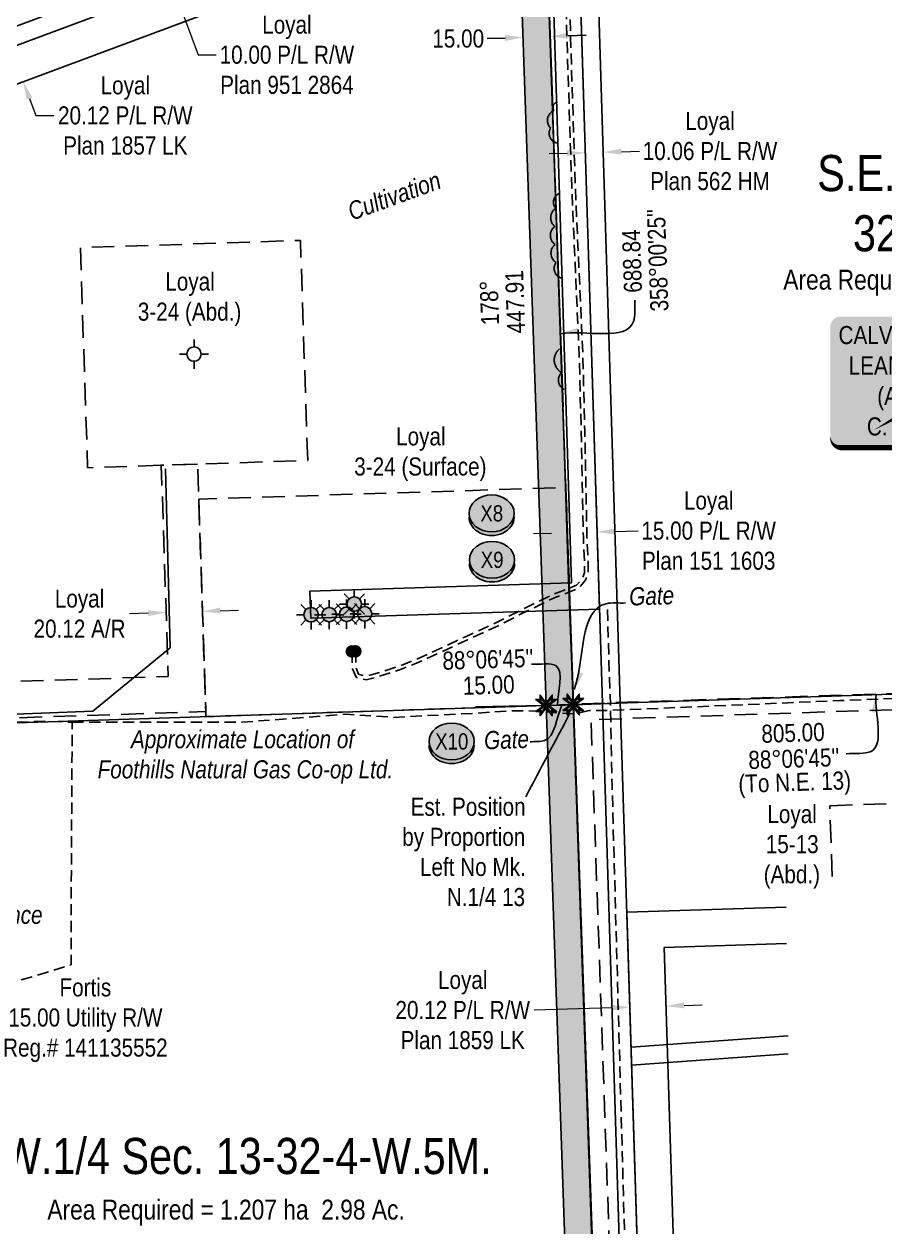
# Model space of a CAD drawing. Extents: x 675835 to 685285, y 5733153 to 5738077.
# Drawn here: x 676491 to 676968, y 5736199 to 5736865 of the extents above; entities that cross this region are included whole.
import ezdxf
from ezdxf.enums import TextEntityAlignment as Align

# ---------------------------------------------------------------- set-up
doc = ezdxf.new("R2010")
doc.units = 0
doc.header["$LTSCALE"] = 5
doc.header["$PDMODE"] = 34
doc.header["$PDSIZE"] = 0.03
for name, pattern in [('0', [1, 1, 0]), ('foc-ACCESSROAD', [3.75, 2.5, -1.25]), ('foc-FLOWLINE', [3.75, 2.5, -1.25]), ('foc-QUARTERLINE', [33, 25, -3, 2, -3]), ('UG_PIPE', [1.875, 1.25, -0.625])]:
    doc.linetypes.add(name, pattern=pattern)
doc.layers.get('Defpoints').update_dxf_attribs({"color": 9})
for name, color, linetype in [('AS-FENCE', 48, 'foc-FENCE'), ('AS-OWNER', 7, 'Continuous'), ('AS-PIPE-UG', 44, 'UG_PIPE'), ('AS-PIPE-UG-T', 44, 'Continuous'), ('AS-POWER', 104, 'foc-POWER'), ('AS-RESIDENCE', 14, 'Continuous'), ('AS-SYMBOL', 7, 'Continuous'), ('C-AR', 13, 'foc-ACCESSROAD'), ('C-RW', 13, 'Continuous'), ('C-SYMBOL', 7, 'Continuous'), ('C-WS', 13, 'foc-ACCESSROAD'), ('C-WS-S', 8, 'Continuous'), ('F-EZE', 190, 'foc-FLOWLINE'), ('F-WS-S', 8, 'Continuous'), ('L-AREAREQUIRED', 7, 'Continuous'), ('L-BD', 7, 'Continuous'), ('L-BD1', 253, 'Continuous'), ('L-MON', 1, 'Continuous'), ('L-MON-T', 1, 'Continuous'), ('L-SEC', 7, 'Continuous'), ('L-SECQ', 8, 'foc-QUARTERLINE'), ('P-CROSSINGS', 250, 'Continuous'), ('P-PROPOSED', 10, 'Continuous'), ('P-PROPOSED-H', 21, 'Continuous'), ('P-TXT', 4, 'Continuous'), ('T-BUSH', 110, '0')]:
    doc.layers.add(name, color=color, linetype=linetype)
for name, color, linetype, lineweight in [('AS-GENERAL', 48, 'Continuous', 18), ('C-AR-T', 13, 'Continuous', 9), ('C-RW-T', 13, 'Continuous', 9), ('C-WS-T', 13, 'Continuous', 9), ('F-EZE-T', 190, 'Continuous', 9), ('T-TEXT', 48, 'Continuous', 18)]:
    doc.layers.add(name, color=color, linetype=linetype, lineweight=lineweight)
doc.styles.add('100L', font='ARIALN.TTF', dxfattribs={"height": 11})
doc.styles.add('175L', font='ARIALN.TTF', dxfattribs={"height": 20})
doc.styles.add('80', font='ARIALN.TTF', dxfattribs={"height": 10})
doc.styles.add('80CG', font='ARIALN.TTF', dxfattribs={"height": 10})
doc.styles.add('80L', font='ARIALN.TTF', dxfattribs={"height": 10})
doc.styles.add('80LS', font='ARIALNI.TTF', dxfattribs={"height": 10})
doc.styles.add('Crossing', font='ARIALN.TTF', dxfattribs={"height": 10})
doc.styles.add('foc-LtypeFont', font='ARIALN.TTF', dxfattribs={"height": 7.35})
doc.linetypes.add('foc-FENCE', pattern='A,10,-1,["X",foc-LtypeFont,S=0.2,R=0,X=-0.625,Y=-0.75],-1.24', length=12.24)
doc.linetypes.add('foc-POWER', pattern='A,6,-1,["P",foc-LtypeFont,S=0.2,R=0,X=-0.625,Y=-0.75],-1.24,4', length=12.24)
doc.dimstyles.new('Compass 5 000', dxfattribs={"dimscale": 5, "dimtxt": 9, "dimasz": 2, "dimexe": 0.2, "dimexo": 0.0625, "dimgap": 0.5, "dimtad": 0, "dimtih": 1, "dimtoh": 1, "dimzin": 0, "dimdsep": 46, "dimtxsty": '80CG', "dimcen": 0.1, "dimse1": 1, "dimse2": 1, "dimclrd": 256, "dimclrt": 256, "dimaunit": 1, "dimadec": 4, "dimazin": 0, "dimtfac": 0.06, "dimtofl": 0, "dimtmove": 0, "dimatfit": 1, "dimfxl": 0.2, "dimtolj": 1, "dimtzin": 0, "dimlwd": -1, "dimarcsym": 0})

# ---------------------------------------------------------------- blocks, each defined once
blk = doc.blocks.new('*D441')
at = {"layer": 'C-RW-T', "transparency": 16777216}
for p, q in [((676791.78, 5736793.09), (676781.78, 5736792.78)), ((676821.82, 5736794.02), (676831.81, 5736794.33))]:
    blk.add_line(p, q, dxfattribs=at)
for points in [[(676791.73, 5736794.76), (676791.83, 5736791.43), (676801.77, 5736793.4)], [(676821.77, 5736795.68), (676821.87, 5736792.35), (676811.82, 5736793.71)]]:
    blk.add_solid(points, dxfattribs=at)
at = {"layer": 'Defpoints', "color": 0, "transparency": 16777216}
for p in [(676811.82, 5736793.71), (676802.33, 5736775.19), (676812.38, 5736775.5)]:
    blk.add_point(p, dxfattribs=at)
at = {"layer": 'C-RW-T', "transparency": 16777216, "insert": (676870.9, 5736794.33), "char_height": 10, "attachment_point": 5, "style": '80CG'}
blk.add_mtext('\\A1;Loyal\\P10.06 P/L R/W\\PPlan 562 HM', dxfattribs=at)
blk = doc.blocks.new('*D456')
at = {"layer": 'C-RW-T', "transparency": 16777216}
for p, q in [((676816.54, 5736320.01), (676773.55, 5736318.66)), ((676856.63, 5736321.27), (676866.63, 5736321.58))]:
    blk.add_line(p, q, dxfattribs=at)
for points in [[(676816.49, 5736321.68), (676816.59, 5736318.34), (676826.54, 5736320.32)], [(676856.58, 5736322.93), (676856.68, 5736319.6), (676846.64, 5736320.95)]]:
    blk.add_solid(points, dxfattribs=at)
at = {"layer": 'Defpoints', "color": 0, "transparency": 16777216}
for p in [(676826.54, 5736320.32), (676829.16, 5736236.81), (676849.26, 5736237.44)]:
    blk.add_point(p, dxfattribs=at)
at = {"layer": 'C-RW-T', "transparency": 16777216, "insert": (676734.01, 5736318.66), "char_height": 10, "attachment_point": 5, "style": '80CG'}
blk.add_mtext('\\A1;Loyal\\P20.12 P/L R/W\\PPlan 1859 LK', dxfattribs=at)
blk = doc.blocks.new('*D477')
at = {"layer": 'C-RW-T', "transparency": 16777216}
for p, q in [((676783.25, 5736582.63), (676773.26, 5736582.32)), ((676818.23, 5736583.72), (676831.07, 5736584.12))]:
    blk.add_line(p, q, dxfattribs=at)
for points in [[(676818.18, 5736585.39), (676818.29, 5736582.05), (676808.24, 5736583.41)], [(676783.2, 5736584.3), (676783.3, 5736580.97), (676793.25, 5736582.94)]]:
    blk.add_solid(points, dxfattribs=at)
at = {"layer": 'Defpoints', "color": 0, "transparency": 16777216}
for p in [(676791.85, 5736627.75), (676806.85, 5736628.22), (676808.24, 5736583.41)]:
    blk.add_point(p, dxfattribs=at)
at = {"layer": 'C-RW-T', "transparency": 16777216, "insert": (676870.16, 5736584.12), "char_height": 10, "attachment_point": 5, "style": '80CG'}
blk.add_mtext('\\A1;Loyal\\P15.00 P/L R/W\\PPlan 151 1603', dxfattribs=at)
blk = doc.blocks.new('*U443')
h = blk.add_hatch(color=59)
edge = h.paths.add_edge_path()
edge.add_line((-66.5, -37), (66.5, -37))
edge.add_arc((66.5, -31), 6, 270, 360)
edge.add_line((72.5, -31), (72.5, 29.5))
edge.add_arc((66.5, 29.5), 6, 0, 90)
edge.add_line((66.5, 35.5), (-66.5, 35.5))
edge.add_arc((-66.5, 29.5), 6, 90, 180)
edge.add_line((-72.5, 29.5), (-72.5, -31))
edge.add_arc((-66.5, -31), 6, 180, 270)
at = {"color": 1, "flags": 128}
blk.add_lwpolyline([(-66.5, -37, 3, 3, 0), (66.5, -37, 3, 3, 0.414214), (72.5, -31, 3, 3, 0), (72.5, 29.5, 3, 0, 0.414214), (66.5, 35.5, 0, 0, 0), (-66.5, 35.5, 0, 0, 0.414214), (-72.5, 29.5, 0, 0, 0), (-72.5, -31, 0, 3, 0.414214)], format="xyseb", close=True, dxfattribs=at)
blk.add_lwpolyline([(-48.38, -27.31, 0, 7.5, 0), (0, 0, 0, 0, 0)], format="xyseb", dxfattribs=at)
at = {"color": 1, "style": '80'}
blk.add_attdef('ENTER_TEXT_001', (-35.99, -5), '', height=10, dxfattribs=at)
blk = doc.blocks.new('*D558')
at = {"layer": 'C-RW-T', "transparency": 16777216}
for p, q in [((676566.63, 5736903.92), (676563.14, 5736913.29)), ((676577.11, 5736875.81), (676587.6, 5736847.65)), ((676587.6, 5736847.65), (676597.6, 5736847.65))]:
    blk.add_line(p, q, dxfattribs=at)
for points in [[(676568.19, 5736904.5), (676565.07, 5736903.34), (676570.12, 5736894.55)], [(676578.67, 5736876.39), (676575.54, 5736875.23), (676573.61, 5736885.18)]]:
    blk.add_solid(points, dxfattribs=at)
at = {"layer": 'Defpoints', "color": 0, "transparency": 16777216}
for p in [(676573.61, 5736885.18), (676532.3, 5736880.46), (676535.79, 5736871.09)]:
    blk.add_point(p, dxfattribs=at)
at = {"layer": 'C-RW-T', "transparency": 16777216, "insert": (676636.69, 5736847.65), "char_height": 10, "attachment_point": 5, "style": '80CG'}
blk.add_mtext('\\A1;Loyal\\P10.00 P/L R/W\\PPlan 951 2864', dxfattribs=at)
blk = doc.blocks.new('*D559')
at = {"layer": 'C-RW-T', "transparency": 16777216}
for p, q in [((676480.12, 5736861.09), (676476.63, 5736870.46)), ((676494.18, 5736823.42), (676497.67, 5736814.05)), ((676497.67, 5736814.05), (676507.67, 5736814.05))]:
    blk.add_line(p, q, dxfattribs=at)
for points in [[(676481.68, 5736861.68), (676478.56, 5736860.51), (676483.62, 5736851.73)], [(676495.74, 5736824), (676492.62, 5736822.84), (676490.68, 5736832.79)]]:
    blk.add_solid(points, dxfattribs=at)
at = {"layer": 'Defpoints', "color": 0, "transparency": 16777216}
for p in [(676452.3, 5736840.04), (676490.68, 5736832.79), (676459.36, 5736821.11)]:
    blk.add_point(p, dxfattribs=at)
at = {"layer": 'C-RW-T', "transparency": 16777216, "insert": (676547.21, 5736814.05), "char_height": 10, "attachment_point": 5, "style": '80CG'}
blk.add_mtext('\\A1;Loyal\\P20.12 P/L R/W\\PPlan 1857 LK', dxfattribs=at)
blk = doc.blocks.new('*D573')
at = {"layer": 'C-AR-T', "transparency": 16777216}
for p, q in [((676559.84, 5736538.51), (676549.61, 5736538.16)), ((676599.81, 5736539.85), (676609.81, 5736540.19))]:
    blk.add_line(p, q, dxfattribs=at)
for points in [[(676559.78, 5736540.17), (676559.9, 5736536.84), (676569.83, 5736538.84)], [(676599.76, 5736541.52), (676599.87, 5736538.19), (676589.82, 5736539.52)]]:
    blk.add_solid(points, dxfattribs=at)
at = {"layer": 'Defpoints', "color": 0, "transparency": 16777216}
for p in [(676569.63, 5736544.97), (676589.61, 5736545.64), (676569.83, 5736538.84)]:
    blk.add_point(p, dxfattribs=at)
at = {"layer": 'C-AR-T', "transparency": 16777216, "insert": (676521.88, 5736538.16), "char_height": 10, "attachment_point": 5, "style": '80CG'}
blk.add_mtext('\\A1;Loyal\\P20.12 A/R', dxfattribs=at)
blk = doc.blocks.new('GABD')
for p, q in [((0, 0.81), (0, 1.62)), ((-0.81, 0), (-1.62, 0)), ((1.62, 0), (0.81, 0)), ((0, -0.81), (0, -1.62))]:
    blk.add_line(p, q)
blk.add_circle((0, 0), 0.8)
blk = doc.blocks.new('GAS')
h = blk.add_hatch(color=255)
h.dxf.hatch_style = 1
edge = h.paths.add_edge_path()
edge.add_arc((0, 0), 0.9, 0, 360)
for p, q in [((0, 0.81), (0, 1.62)), ((-0.81, 0), (-1.62, 0)), ((-0.57, 0.57), (-1.14, 1.14)), ((0.57, 0.57), (1.14, 1.14)), ((1.62, 0), (0.81, 0)), ((-0.57, -0.57), (-1.14, -1.14)), ((0, -0.81), (0, -1.62)), ((1.14, -1.14), (0.57, -0.57))]:
    blk.add_line(p, q)
blk.add_circle((0, 0), 0.8)
blk = doc.blocks.new('*D585')
at = {"layer": 'Defpoints', "color": 0, "transparency": 16777216}
for p in [(676428, 5736333.82), (676443, 5736333.56), (676427.65, 5736313.98)]:
    blk.add_point(p, dxfattribs=at)
at = {"layer": 'F-EZE-T', "transparency": 16777216}
for p, q in [((676417.65, 5736314.15), (676407.65, 5736314.33)), ((676452.64, 5736313.53), (676477.79, 5736313.08))]:
    blk.add_line(p, q, dxfattribs=at)
for points in [[(676417.68, 5736315.82), (676417.62, 5736312.49), (676427.65, 5736313.98)], [(676452.67, 5736315.2), (676452.61, 5736311.86), (676442.64, 5736313.71)]]:
    blk.add_solid(points, dxfattribs=at)
at = {"layer": 'F-EZE-T', "transparency": 16777216, "insert": (676525.1, 5736313.08), "char_height": 10, "attachment_point": 5, "style": '80CG'}
blk.add_mtext('\\A1;Fortis\\P15.00 Utility R/W\\PReg.# 141135552', dxfattribs=at)
blk = doc.blocks.new('RISER')
h = blk.add_hatch(color=255)
h.dxf.hatch_style = 1
edge = h.paths.add_edge_path()
edge.add_arc((0, 0), 0.7, 0, 360)
blk.add_hatch(color=13).paths.add_polyline_path([(0.58, -0.15), (-0.58, -0.15, 0.774597)])
at = {"color": 13}
blk.add_line((-0.58, -0.15), (0.58, -0.15), dxfattribs=at)
blk.add_circle((0, 0), 0.6, dxfattribs=at)
blk = doc.blocks.new('TEMP')
h = blk.add_hatch(color=255)
h.dxf.hatch_style = 1
h.paths.add_polyline_path([(0, 0.25), (-0.67, 1.15), (-0.67, 0.67), (-1.15, 0.67), (-0.25, 0), (-1.15, -0.67), (-0.67, -0.67), (-0.67, -1.15), (0, -0.25), (0.67, -1.15), (0.67, -0.67), (1.15, -0.67), (0.25, 0), (1.15, 0.67), (0.67, 0.67), (0.67, 1.15)])
h.paths.add_polyline_path([(0.57, 0.85), (0.57, 0.57), (0.85, 0.57), (0.08, 0), (0.85, -0.57), (0.57, -0.57), (0.57, -0.85), (0, -0.08), (-0.57, -0.85), (-0.57, -0.57), (-0.85, -0.57), (-0.08, 0), (-0.85, 0.57), (-0.57, 0.57), (-0.57, 0.85), (0, 0.08)], flags=16)
h = blk.add_hatch(color=1)
h.dxf.hatch_style = 1
h.paths.add_polyline_path([(0, 0.08), (-0.57, 0.85), (-0.57, 0.57), (-0.85, 0.57), (-0.08, 0), (-0.85, -0.57), (-0.57, -0.57), (-0.57, -0.85), (0, -0.08), (0.57, -0.85), (0.57, -0.57), (0.85, -0.57), (0.08, 0), (0.85, 0.57), (0.57, 0.57), (0.57, 0.85)])
at = {"color": 1}
for p, q in [((-0.08, 0), (0.08, 0)), ((0, 0.08), (0, -0.08))]:
    blk.add_line(p, q, dxfattribs=at)
at = {"color": 255, "flags": 128}
blk.add_lwpolyline([(-0.25, 0), (-1.15, 0.67), (-0.67, 0.67), (-0.67, 1.15), (0, 0.25), (0.67, 1.15), (0.67, 0.67), (1.15, 0.67), (0.25, 0), (1.15, -0.67), (0.67, -0.67), (0.67, -1.15), (0, -0.25), (-0.67, -1.15), (-0.67, -0.67), (-1.15, -0.67)], close=True, dxfattribs=at)
at = {"color": 1, "flags": 128}
blk.add_lwpolyline([(-0.08, 0), (-0.85, 0.57), (-0.57, 0.57), (-0.57, 0.85), (0, 0.08), (0.57, 0.85), (0.57, 0.57), (0.85, 0.57), (0.08, 0), (0.85, -0.57), (0.57, -0.57), (0.57, -0.85), (0, -0.08), (-0.57, -0.85), (-0.57, -0.57), (-0.85, -0.57)], close=True, dxfattribs=at)
blk = doc.blocks.new('*D649')
at = {"layer": 'Defpoints', "color": 0, "transparency": 16777216}
for p in [(676767.38, 5736859.25), (676782.37, 5736859.77), (676767.45, 5736857.3)]:
    blk.add_point(p, dxfattribs=at)
at = {"layer": 'P-TXT', "transparency": 16777216}
for p, q in [((676792.43, 5736858.17), (676802.42, 5736858.52)), ((676757.45, 5736856.96), (676747.46, 5736856.61))]:
    blk.add_line(p, q, dxfattribs=at)
for points in [[(676757.39, 5736858.62), (676757.51, 5736855.29), (676767.45, 5736857.3)], [(676792.37, 5736859.84), (676792.49, 5736856.5), (676782.43, 5736857.82)]]:
    blk.add_solid(points, dxfattribs=at)
at = {"layer": 'P-TXT', "transparency": 16777216, "insert": (676731.52, 5736856.61), "char_height": 10, "attachment_point": 5, "style": '80CG'}
blk.add_mtext('\\A1;15.00', dxfattribs=at)
blk = doc.blocks.new('xing2')
h = blk.add_hatch(color=50)
h.dxf.hatch_style = 1
edge = h.paths.add_edge_path()
edge.add_ellipse((0, 0), major_axis=(-12.5, 0), ratio=0.816297, start_angle=0, end_angle=360)
h = blk.add_hatch(color=250)
h.dxf.hatch_style = 1
edge = h.paths.add_edge_path()
edge.add_ellipse((0, -2.05), major_axis=(-12.5, 0), ratio=0.816297, start_angle=0, end_angle=180)
edge.add_line((12.5, -2.05), (12.5, 0))
edge.add_ellipse((0, 0), major_axis=(-12.5, 0), ratio=0.816297, start_angle=0, end_angle=180, ccw=False)
edge.add_line((-12.5, 0), (-12.5, -2.05))
at = {"color": 250}
blk.add_ellipse((0, 0), major_axis=(-12.5, 0), ratio=0.816297, dxfattribs=at)
blk.add_ellipse((0, -2.05), major_axis=(-12.5, 0), ratio=0.816297, start_param=0, end_param=3.141593, dxfattribs=at)
at = {"color": 250, "style": 'Crossing'}
blk.add_attdef('CROSSING', text='', height=9, dxfattribs=at).set_placement((0.09, 0.02), align=Align.MIDDLE_CENTER)
at = {"color": 250, "style": 'Crossing', "flags": 1}
for tag, p in [('OWNER', (0.09, -12.49)), ('DESCRIPTION', (0.09, -25.77)), ('LOCATION', (0.09, -39.3)), ('DWG_REF', (0.09, -52.84))]:
    blk.add_attdef(tag, text='', height=9, dxfattribs=at).set_placement(p, align=Align.MIDDLE_CENTER)

msp = doc.modelspace()

# ---------------------------------------------------------------- hatches: boundary and pattern name
at = {"layer": 'P-PROPOSED-H'}
h = msp.add_hatch(color=256, dxfattribs=at)
h.dxf.hatch_style = 1
h.paths.add_polyline_path([(676838.106, 5737233.743), (676846.805, 5737194.209), (676771.196, 5737177.568), (676795.181, 5736488.243), (676842.97, 5735113.585), (676814.469, 5735083.487), (676821.283, 5734879.676), (676806.294, 5734879.175), (676799.27, 5735089.249), (676827.764, 5735119.338), (676780.193, 5736487.721), (676755.773, 5737189.529), (676828.937, 5737205.632), (676823.459, 5737230.519)])

# ---------------------------------------------------------------- linework, layer by layer
at = {"layer": 'AS-FENCE', "flags": 128}
for points in [[(676795.012, 5736495.74), (676792.543, 5736556.959), (676789.596, 5736648.728), (676775.44, 5737059.758), (676773.428, 5737124.105), (676772.689, 5737149.014), (676771.773, 5737171.701), (676771.491, 5737183.638), (676770.974, 5737194.537), (676770.376, 5737207.571), (676770.079, 5737216.76), (676769.68, 5737227.741), (676769.292, 5737238.251)], [(676741.063, 5736486.665), (676787.681, 5736487.59), (676793.407, 5736487.728), (676795.355, 5736487.763)], [(676795.355, 5736487.763), (676795.209, 5736489.963)], [(676825.307, 5736488.834), (676795.355, 5736487.763), (676800.304, 5736346.675), (676803.39, 5736256.55), (676806.706, 5736163.053), (676809.797, 5736069.989), (676812.683, 5735990.994), (676814.872, 5735925.616), (676817.265, 5735857.193), (676819.474, 5735794.687), (676820.303, 5735770.56), (676821.455, 5735736.541), (676822.164, 5735713.357), (676822.769, 5735699.847)]]:
    msp.add_lwpolyline(points, dxfattribs=at)
at = {"layer": 'AS-GENERAL', "const_width": 1, "flags": 128}
for points in [[(676795.012, 5736495.74), (676795.209, 5736489.963)], [(676787.681, 5736487.59), (676793.407, 5736487.728)]]:
    msp.add_lwpolyline(points, dxfattribs=at)
at = {"layer": 'AS-PIPE-UG', "flags": 128}
for points in [[(676674.58, 5736517.327), (676674.901, 5736508.143), (676676.399, 5736504.644), (676680.528, 5736503.62), (676684.658, 5736504.61), (676698.355, 5736508.938), (676707.65, 5736512.616), (676721.841, 5736519.07), (676735.857, 5736525.58), (676751.08, 5736532.47), (676764.431, 5736539.279), (676776.177, 5736545.033), (676783.437, 5736548.602), (676792.174, 5736551.928), (676797.074, 5736554.024), (676800.32, 5736557.755), (676801.421, 5736560.793), (676801.496, 5736564.877), (676800.797, 5736580.588), (676800.208, 5736610.402), (676799.59, 5736639.24), (676798.534, 5736680.327), (676794.353, 5736774.412), (676790.129, 5736907.265), (676789.299, 5736940.646), (676788.041, 5736971.745), (676786.906, 5736996.526), (676786.068, 5737006.864), (676785.36, 5737017.833), (676784.278, 5737033.592), (676782.255, 5737060.79), (676782.501, 5737069.964), (676782.352, 5737076.435), (676781.935, 5737087.904), (676781.539, 5737103.785), (676780.534, 5737127.471), (676778.656, 5737143.148), (676778.552, 5737151.28), (676777.902, 5737170.279), (676777.828, 5737181.782), (676777.682, 5737189.878), (676778.685, 5737196.78), (676780.945, 5737202.594), (676782.507, 5737204.474), (676783.626, 5737205.279)], [(676672.581, 5736517.257), (676672.915, 5736507.7), (676674.952, 5736502.943), (676680.52, 5736501.562), (676685.193, 5736502.682), (676699.025, 5736507.053), (676708.432, 5736510.775), (676722.676, 5736517.253), (676736.69, 5736523.762), (676751.947, 5736530.668), (676765.325, 5736537.49), (676777.058, 5736543.238), (676784.235, 5736546.766), (676792.923, 5736550.074), (676798.282, 5736552.366), (676802.073, 5736556.724), (676803.414, 5736560.424), (676803.496, 5736564.903), (676802.795, 5736580.652), (676802.207, 5736610.443), (676801.589, 5736639.287), (676800.532, 5736680.397), (676796.351, 5736774.488), (676792.128, 5736907.322), (676791.297, 5736940.711), (676790.038, 5736971.831), (676788.902, 5736996.653), (676788.062, 5737007.009), (676787.355, 5737017.966), (676786.272, 5737033.735), (676784.256, 5737060.838), (676784.501, 5737069.96), (676784.351, 5737076.494), (676783.933, 5737087.965), (676783.537, 5737103.852), (676782.528, 5737127.633), (676780.654, 5737143.28), (676780.551, 5737151.327), (676779.901, 5737170.32), (676779.827, 5737181.807), (676779.684, 5737189.751), (676780.631, 5737196.267), (676782.691, 5737201.566), (676783.882, 5737203), (676784.793, 5737203.656)], [(676814.115, 5736540.531), (676816.02, 5736478.282), (676816.71, 5736442.708), (676824.309, 5736168.098), (676829.994, 5735963.961), (676835.063, 5735802.133), (676849.211, 5735373.003), (676857.807, 5735073.321), (676861.942, 5734901.241), (676862.704, 5734876.22), (676862.477, 5734863.374), (676861.969, 5734848.945), (676860.839, 5734837.226), (676859.35, 5734827.517), (676856.191, 5734812.664), (676852.996, 5734801.604), (676847.834, 5734780.962), (676841.693, 5734752.937), (676835.914, 5734726.523), (676830.371, 5734701.823), (676824.88, 5734676.559), (676819.567, 5734652.579), (676813.786, 5734626.772), (676808.825, 5734604.058), (676802.908, 5734575.854), (676797.71, 5734552.672), (676792.801, 5734528.551), (676790.51, 5734517.927), (676785.428, 5734494.731), (676780.355, 5734471.643)], [(676517.801, 5736478.067), (676611.852, 5736478.067), (676669.087, 5736482.505), (676695.8, 5736480.783), (676741.514, 5736483.1), (676761.081, 5736484.468), (676776.91, 5736484.193), (676786.918, 5736483.282), (676795.368, 5736482.699), (676798.404, 5736483.272), (676803.977, 5736484.64), (676817.382, 5736484.67), (676942.768, 5736490.096), (677091.924, 5736495.835), (677340.265, 5736503.273), (677378.76, 5736502.061), (677527.275, 5736508.056), (677528.682, 5736480.34), (677533.471, 5736463.774), (677577.498, 5736447.426), (677579.188, 5736414.012)], [(676429.754, 5736414.049), (676429.754, 5736417.767), (676425.68, 5736424.671), (676428.691, 5736437.064), (676428.691, 5736448.925), (676428.842, 5736476.027), (676502.606, 5736478.638), (676517.801, 5736478.067), (676517.162, 5736362.452), (676517.162, 5736343.649), (676449.043, 5736323.135), (676421.396, 5736308.605)]]:
    msp.add_lwpolyline(points, dxfattribs=at)
at = {"layer": 'AS-POWER', "flags": 128}
msp.add_lwpolyline([(675990.304, 5736465.964), (676014.636, 5736466.615), (676093.453, 5736469.624), (676178.349, 5736472.913), (676264.09, 5736475.1), (676350.363, 5736476.74), (676414.676, 5736479.749), (676529.173, 5736484.127), (676571.959, 5736519.36), (676569.514, 5736618.423)], dxfattribs=at)
at = {"layer": 'C-AR', "flags": 128}
msp.add_lwpolyline([(676587.253, 5736621.034), (676567.148, 5736620.371), (676571.002, 5736503.417), (675989.668, 5736484.258), (675990.367, 5736464.154), (676591.77, 5736483.974)], close=True, dxfattribs=at)
at = {"layer": 'C-RW', "flags": 128}
for points in [[(676862.088, 5734881.03), (676836.685, 5735676.574), (676811.36, 5736488.421), (676798.278, 5736908.3), (676852.88, 5737166.886), (676838.185, 5737233.598), (676848.009, 5737235.761), (676863.002, 5737167.292), (676808.31, 5736907.62), (676821.216, 5736489.151), (676846.484, 5735684.778), (676872.085, 5734881.342)], [(676649.86, 5736535.616), (676809.729, 5736540.77), (676795.108, 5737010.024), (676791.575, 5737026.685), (676786.585, 5737170.371), (676815.307, 5737200.183), (676804.507, 5737210.588), (676771.377, 5737176.2), (676776.633, 5737024.856), (676780.16, 5737008.221), (676794.272, 5736555.279), (676649.377, 5736550.606)], [(675984.792, 5736643.23), (676016.873, 5736656.165), (676016.873, 5736656.165), (676886.906, 5736980.494), (676960.766, 5737044.025), (676946.702, 5737058.462), (676876.457, 5736998.041), (676430.386, 5736831.807), (676009.694, 5736675.249), (675984.14, 5736664.955)], [(675984.14, 5736664.955), (676009.572, 5736675.202), (676430.386, 5736831.807), (676876.457, 5736998.041), (676898.345, 5737016.868), (676426.895, 5736841.176), (676006.081, 5736684.571), (676004.274, 5736689.231), (675983.586, 5736680.897)]]:
    msp.add_lwpolyline(points, close=True, dxfattribs=at)
for points in [[(676913.039, 5736375.602), (676824.879, 5736372.824), (676845.183, 5735725.853), (676865.29, 5735726.518), (676845.613, 5736353.36), (676913.336, 5736355.495)], [(676914.237, 5736294.427), (676827.535, 5736288.177), (676827.219, 5736298.235), (676914.089, 5736304.497)]]:
    msp.add_lwpolyline(points, dxfattribs=at)
at = {"layer": 'C-WS', "flags": 128}
for points in [[(676648.169, 5736623.042), (676644.154, 5736744.873), (676522.322, 5736740.858), (676526.338, 5736619.026)], [(676587.893, 5736601.614), (676591.187, 5736501.686), (676591.705, 5736485.947), (676591.862, 5736481.188), (676795.281, 5736487.891), (676791.108, 5736608.061)]]:
    msp.add_lwpolyline(points, close=True, dxfattribs=at)
for points in [[(676937.239, 5736431.85), (677059.084, 5736436.127), (677060.469, 5736396.68)], [(676938.617, 5736392.609), (676937.239, 5736431.85)]]:
    msp.add_lwpolyline(points, dxfattribs=at)
at = {"layer": 'F-EZE', "flags": 128}
msp.add_lwpolyline([(677599.605, 5736514.78), (677141.882, 5736499.623), (676795.138, 5736488.148), (676823.631, 5735684.043), (676832.766, 5735684.337), (676805.053, 5736479.471), (677599.927, 5736505.8)], close=True, dxfattribs=at)
at = {"layer": 'L-SEC'}
msp.add_line((677594.565, 5736514.233), (675990.892, 5736461.382), dxfattribs=at)
at = {"layer": 'L-SECQ', "flags": 128}
for points in [[(676795.281, 5736487.891), (676767.35, 5737292.144)], [(676795.281, 5736487.891), (676823.256, 5735683.679)]]:
    msp.add_lwpolyline(points, dxfattribs=at)
at = {"layer": 'T-BUSH', "flags": 128}
for points in [[(676786.338, 5736798.827, -0.5205671), (676782.627, 5736807.095, -0.5205671), (676784.453, 5736816.861, -0.5205671), (676786.534, 5736821.548, -0.5205671)], [(676788.463, 5736724.113, -0.5205671), (676785.753, 5736732.656, -0.5205671), (676785.167, 5736742.637, -0.5205671), (676785.058, 5736752.62, -0.5205671), (676785.54, 5736762.607, -0.5205671), (676787.519, 5736770.903, -0.5205671)], [(676790.245, 5736662.326, -0.5205671), (676788.729, 5736671.651, -0.5205671), (676787.536, 5736684.824, -0.5205671)]]:
    msp.add_lwpolyline(points, format="xyb", dxfattribs=at)

# ---------------------------------------------------------------- block references
at = {"layer": 'AS-OWNER', "linetype": 'ByBlock'}
ref = msp.add_blockref('*U443', (677010.066, 5736667.188), dxfattribs=dict(at, xscale=1.001442076590299, yscale=1.001442076590299, zscale=1.001442076590299))
ref.add_attrib('ENTER_TEXT_001', 'CALVIN JAMES WATSON', (676942.069, 5736687.476), dxfattribs={"layer": '0', "color": 1, "height": 10.01442, "style": '80'})
ref.add_attrib('ENTER_TEXT_002', 'LEANA LYNN WATSON', (676947.671, 5736670.608), dxfattribs={"layer": '0', "color": 1, "height": 10.01442, "style": '80'})
ref.add_attrib('ENTER_TEXT_003', '(As Joint Tenants)', (676963.519, 5736653.746), dxfattribs={"layer": '0', "color": 1, "height": 10.01442, "style": '80'})
ref.add_attrib('ENTER_TEXT_004', 'C. of T. 211 235 774', (676957.771, 5736636.878), dxfattribs={"layer": '0', "color": 1, "height": 10.01442, "style": '80'})
at = {"layer": 'AS-SYMBOL', "xscale": 4.999077600000007, "yscale": 4.999077600000007, "zscale": 4.999077600000007}
for p in [(676672.62, 5736517.285), (676674.58, 5736517.327)]:
    msp.add_blockref('RISER', p, dxfattribs=at)
at = {"layer": 'C-WS-S', "color": 4, "xscale": 4.999109000000012, "yscale": 4.999109000000012, "zscale": 4.999109000000012}
for p in [(676673.985, 5736543.533), (676650.037, 5736537.598), (676660.075, 5736537.637), (676669.723, 5736537.854), (676679.728, 5736538.101)]:
    msp.add_blockref('GAS', p, dxfattribs=at)
at = {"layer": 'F-WS-S', "color": 4, "xscale": 4.999109000000012, "yscale": 4.999109000000012, "zscale": 4.999109000000012}
msp.add_blockref('GABD', (676585.246, 5736681.95), dxfattribs=at)
at = {"layer": 'L-MON', "xscale": 4.999077600000007, "yscale": 4.999077600000007, "zscale": 4.999077600000007}
for p in [(676780.204, 5736487.395), (676795.193, 5736487.889)]:
    msp.add_blockref('TEMP', p, dxfattribs=at)
at = {"layer": 'P-CROSSINGS', "xscale": 0.9998155200000008, "yscale": 0.9998155200000008, "zscale": 0.9998155200000008}
for p, values in [((676749.993, 5736593.739), {'CROSSING': 'X8'}), ((676750.205, 5736567.991), {'CROSSING': 'X9'}), ((676727.86, 5736467.434), {'CROSSING': 'X10'})]:
    msp.add_blockref('xing2', p, dxfattribs=at).add_auto_attribs(values)

# ---------------------------------------------------------------- texts
at = {"layer": 'AS-PIPE-UG-T', "insert": (676531.557, 5736473.675), "char_height": 10, "attachment_point": 1, "style": '80L'}
msp.add_mtext_dynamic_manual_height_columns('\\pi18.785;{\\fArial Narrow|b0|i1|c0|p34;Approximate Location of\\P\\pi0.32626;Foothills Natural Gas Co-op Ltd.}', width=162.61023, gutter_width=50, heights=[0], dxfattribs=at)
at = {"layer": 'AS-RESIDENCE', "insert": (676447.271, 5736376.46), "char_height": 10, "attachment_point": 1, "style": '80L'}
msp.add_mtext_dynamic_manual_height_columns('{\\fArial Narrow|b0|i1|c0|p34;Residence}', width=25.96796, gutter_width=50, heights=[0], dxfattribs=at)
at = {"layer": 'C-SYMBOL', "color": 3, "style": '175L'}
msp.add_text('N.W.1/4 Sec. 13-32-4-W.5M.', height=19.99644, dxfattribs=at).set_placement((676602.997, 5736221.899), align=Align.BOTTOM_CENTER)
at = {"layer": 'C-SYMBOL', "color": 3, "insert": (677009.883, 5736792.18), "char_height": 19.99644, "width": 286.48373, "attachment_point": 2, "style": '175L'}
msp.add_mtext('S.E.1/4 Sec. 24\\P32-4-W.5M.', dxfattribs=at)
at = {"layer": 'C-WS-T', "char_height": 10, "attachment_point": 1, "style": '80L'}
for s, width, insert in [('\\pi33.602;Loyal\\P\\pi18.394;3-24 (Abd.)', 92.94001, (676535.742, 5736727.12)), ('\\pi33.602;Loyal\\P\\pi10.437;3-24 (Surface)', 92.94001, (676663.518, 5736641.371)), ('\\pi2.4306;Loyal\\P\\pi1.537;15-13\\P\\pi0.39447;(Abd.)', 30.59795, (676900.237, 5736432.24))]:
    msp.add_mtext_dynamic_manual_height_columns(s, width=width, gutter_width=50, heights=[0], dxfattribs=dict(at, insert=insert))
at = {"layer": 'L-AREAREQUIRED', "color": 5, "style": '100L'}
for s, p in [('Area Required = 0.152 ha  0.38 Ac. ', (677012.172, 5736714.35)), ('Area Required = 1.207 ha  2.98 Ac.', (676602.997, 5736199.403))]:
    msp.add_text(s, height=10.99804, dxfattribs=at).set_placement(p, align=Align.BOTTOM_CENTER)
at = {"layer": 'L-BD', "style": '80L'}
for s, height, rotation, p in [("358°00'25''", 9.99816, 91.989, (676841.946, 5736733.913)), ('688.84', 9.9982, 91.989, (676827.707, 5736733.419)), ("88°06'45''", 9.9982, 1.8876, (676747.954, 5736512.923)), ('15.00', 9.9982, 1.8876, (676748.423, 5736498.683)), ('805.00', 9.9982, 1.8876, (676916.868, 5736472.203)), ("88°06'45''", 9.9982, 1.8876, (676917.338, 5736457.964)), ('(To N.E. 13)', 9.99816, 1.8876, (676917.807, 5736443.724))]:
    msp.add_text(s, height=height, rotation=rotation, dxfattribs=at).set_placement(p, align=Align.MIDDLE)
at = {"layer": 'L-BD1', "style": '80L'}
for s, p in [('447.91', (676763.028, 5736710.85)), ('178°', (676748.789, 5736710.356))]:
    msp.add_text(s, height=9.9982, rotation=91.989, dxfattribs=at).set_placement(p, align=Align.MIDDLE)
at = {"layer": 'T-TEXT', "style": '80LS'}
msp.add_text('Cultivation', height=9.99816, rotation=20, dxfattribs=at).set_placement((676696.082, 5736769.61), align=Align.MIDDLE_CENTER)
at = {"layer": 'T-TEXT', "char_height": 9.99822, "attachment_point": 1, "rotation": 1.89689, "style": '80L'}
for insert in [(676826.032, 5736552.673), (676745.664, 5736473.072)]:
    msp.add_mtext_dynamic_manual_height_columns('{\\fArial Narrow|b0|i1|c0|p34;Gate}', width=13.77857, gutter_width=50, heights=[0], dxfattribs=dict(at, insert=insert))

# ---------------------------------------------------------------- dimensions: what is measured, and where the dimension line sits
at = {"layer": 'C-AR-T'}
dim = msp.add_linear_dim(base=(676569.835, 5736538.845), p1=(676589.614, 5736545.638), p2=(676569.629, 5736544.966), angle=181.92709, text='Loyal\\P20.12 A/R', dimstyle='Compass 5 000', dxfattribs=at)
dim.commit()
dim.dimension.update_dxf_attribs({"geometry": '*D573', "text_midpoint": (676521.876, 5736538.164), "dimtype": 161})
at = {"layer": 'C-RW-T'}
for base, p1, p2, angle, text, picture, middle in [((676573.614, 5736885.183), (676532.299, 5736880.457), (676535.79, 5736871.088), 290.437764, 'Loyal\\P10.00 P/L R/W\\PPlan 951 2864', '*D558', (676636.685, 5736847.651)), ((676490.683, 5736832.791), (676452.301, 5736840.041), (676459.365, 5736821.107), 290.459519, 'Loyal\\P20.12 P/L R/W\\PPlan 1857 LK', '*D559', (676547.213, 5736814.053)), ((676808.239, 5736583.41), (676791.854, 5736627.755), (676806.847, 5736628.221), 1.779227, 'Loyal\\P15.00 P/L R/W\\PPlan 151 1603', '*D477', (676870.158, 5736584.119))]:
    dim = msp.add_linear_dim(base=base, p1=p1, p2=p2, angle=angle, text=text, dimstyle='Compass 5 000', dxfattribs=at)
    dim.commit()
    dim.dimension.update_dxf_attribs({"geometry": picture, "text_midpoint": middle, "dimtype": 161})
dim = msp.add_aligned_dim(p1=(676802.334, 5736775.193), p2=(676812.384, 5736775.503), distance=18.216, text='Loyal\\P10.06 P/L R/W\\PPlan 562 HM', dimstyle='Compass 5 000', dxfattribs=at)
dim.commit()
dim.dimension.update_dxf_attribs({"geometry": '*D441', "text_midpoint": (676870.899, 5736794.327)})
at = {"layer": 'F-EZE-T'}
dim = msp.add_linear_dim(base=(676427.649, 5736313.976), p1=(676442.998, 5736333.555), p2=(676428.003, 5736333.823), angle=178.978124, text='Fortis\\P15.00 Utility R/W\\PReg.# 141135552', dimstyle='Compass 5 000', dxfattribs=at)
dim.commit()
dim.dimension.update_dxf_attribs({"geometry": '*D585', "text_midpoint": (676525.096, 5736313.082), "dimtype": 161})
at = {"layer": 'P-TXT'}
dim = msp.add_aligned_dim(p1=(676782.366, 5736859.775), p2=(676767.378, 5736859.254), distance=1.952, text='15.00', dimstyle='Compass 5 000', dxfattribs=at)
dim.commit()
dim.dimension.update_dxf_attribs({"geometry": '*D649', "text_midpoint": (676731.519, 5736856.609)})

# ---------------------------------------------------------------- leaders
at = {"layer": 'L-BD', "path_type": 1}
for points in [[(676788.063, 5736693.229), (676828.597, 5736699.961), (676829.299, 5736711.743)], [(676786.559, 5736487.604), (676785.704, 5736509.268), (676772.12, 5736510.259)], [(676962.813, 5736493.455), (676960.128, 5736461.949), (676946.315, 5736460.599)]]:
    msp.add_leader(points, dimstyle='Compass 5 000', override={"dimgap": 0.5, "dimtad": 0}, dxfattribs=at)
at = {"layer": 'T-TEXT', "path_type": 1}
for points in [[(676795.688, 5736496.134), (676813.409, 5736543.719), (676824.11, 5736544.115)], [(676788.776, 5736486.884), (676779.366, 5736467.95), (676771.34, 5736467.242)]]:
    msp.add_leader(points, dimstyle='Compass 5 000', override={"dimgap": 0.5, "dimtad": 0}, dxfattribs=at)

# ---------------------------------------------------------------- next in the draw order: texts
at = {"layer": 'L-MON-T', "insert": (676695.151, 5736436.288), "char_height": 9.99816, "width": 71.96404, "attachment_point": 1, "style": '80L', "bg_fill": 3, "box_fill_scale": 1.15, "bg_fill_color": 256, "bg_fill_true_color": 256, "bg_fill_transparency": 0}
msp.add_mtext('\\pi10.004;Est. Position\\P\\pi5.3733;by Proportion\\P\\pi15.194;Left No Mk.\\P\\pi30.062;N.1/4 13', dxfattribs=at)

# ---------------------------------------------------------------- next in the draw order: linework, layer by layer
at = {"layer": 'P-PROPOSED'}
msp.add_lwpolyline([(676838.106, 5737233.743), (676846.805, 5737194.209), (676771.196, 5737177.568), (676795.181, 5736488.243), (676842.97, 5735113.585), (676814.469, 5735083.487), (676821.283, 5734879.676), (676806.294, 5734879.175), (676799.27, 5735089.249), (676827.764, 5735119.338), (676780.193, 5736487.721), (676755.773, 5737189.529), (676828.937, 5737205.632), (676823.459, 5737230.519)], close=True, dxfattribs=at)

# ---------------------------------------------------------------- next in the draw order: dimensions: what is measured, and where the dimension line sits
at = {"layer": 'C-RW-T'}
dim = msp.add_linear_dim(base=(676826.535, 5736320.323), p1=(676849.258, 5736237.436), p2=(676829.158, 5736236.805), angle=181.798643, text='Loyal\\P20.12 P/L R/W\\PPlan 1859 LK', dimstyle='Compass 5 000', dxfattribs=at)
dim.commit()
dim.dimension.update_dxf_attribs({"geometry": '*D456', "text_midpoint": (676734.014, 5736318.66), "dimtype": 161})

# ---------------------------------------------------------------- next in the draw order: leaders
at = {"layer": 'L-MON-T', "path_type": 1}
msp.add_leader([(676793.384, 5736483.036), (676768.898, 5736436.749)], dimstyle='Compass 5 000', override={"dimgap": 0.5, "dimtad": 0}, dxfattribs=at)

doc.saveas('drawing.dxf')
